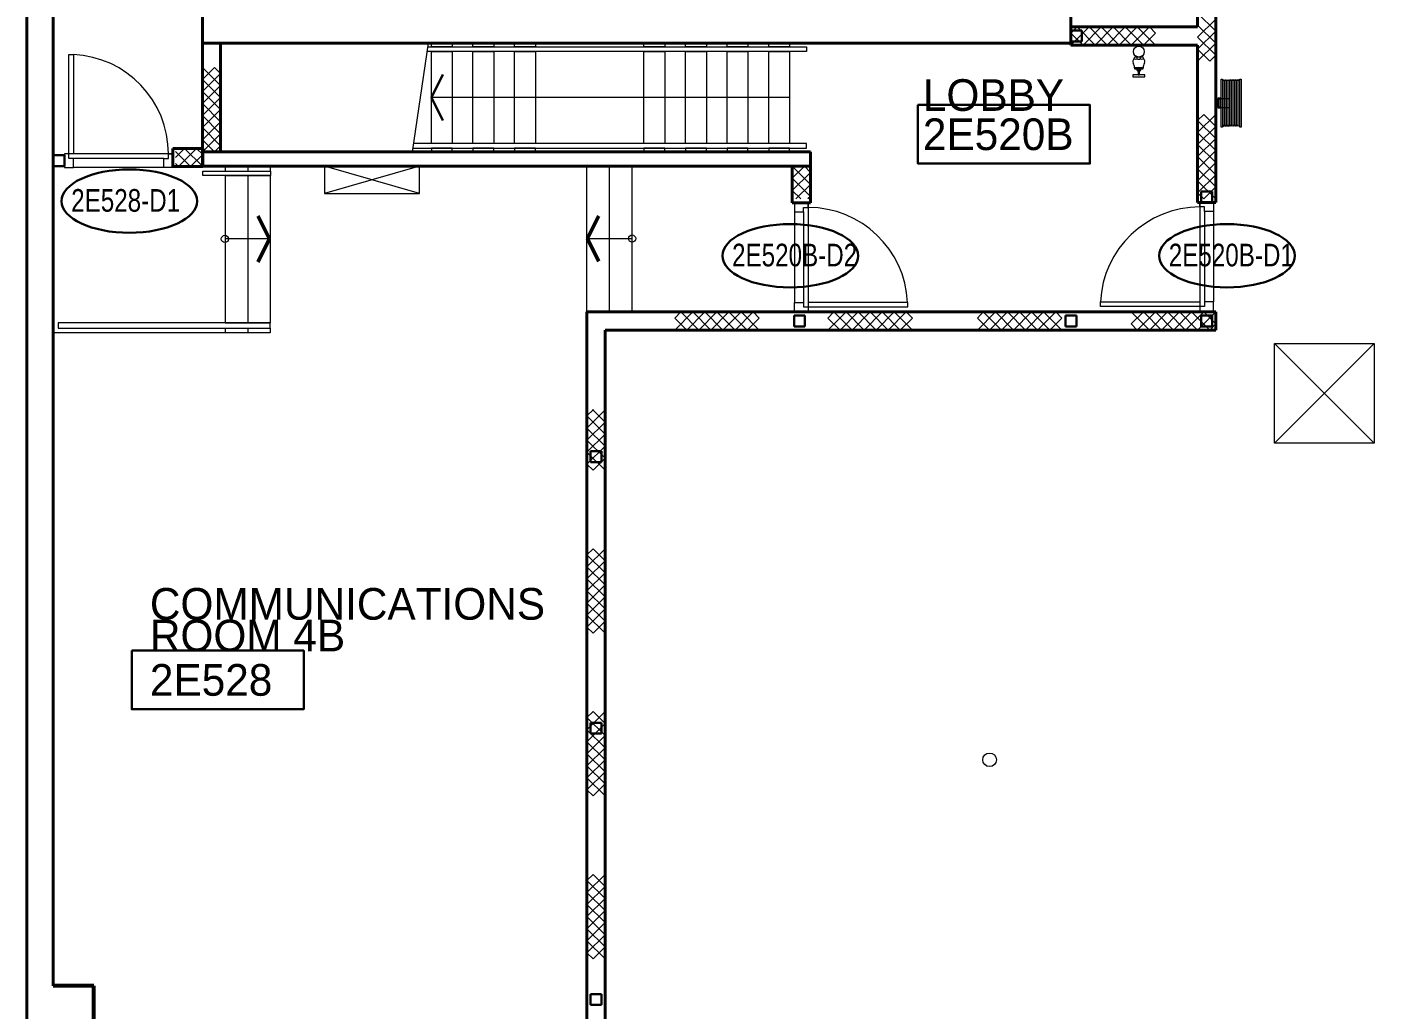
# Model space of a CAD drawing. Header units: metres. Extents: x 1807 to 3745, y 842 to 1968.
# Drawn here: x 3341.71 to 3356.6, y 1428.64 to 1439.5 of the extents above; entities that cross this region are included whole.
import ezdxf
from ezdxf.enums import TextEntityAlignment as Align

# ---------------------------------------------------------------- set-up
doc = ezdxf.new("R2010")
doc.units = ezdxf.units.M
doc.header["$MEASUREMENT"] = 0
doc.linetypes.add('DGN1', pattern=[7.299439, 0, -7.299439])
doc.layers.get('0').update_dxf_attribs({"lineweight": 0})
for name, color, linetype, lineweight in [('Level 1', 7, 'Continuous', 0), ('Level 31', 7, 'Continuous', 0), ('Level 33', 7, 'Continuous', 0), ('Primary Door', 7, 'Continuous', 0), ('TRIRIGA DOOR BOX', 7, 'Continuous', 0)]:
    doc.layers.add(name, color=color, linetype=linetype, lineweight=lineweight)
doc.styles.add('Style-CHAR_FAST_FONT', font='CHAR_FAST_FONT.shx', dxfattribs={"height": 0.2})

# ---------------------------------------------------------------- blocks, each defined once
blk = doc.blocks.new('AnonymusCell_88')
at = {"layer": 'Primary Door', "color": 7, "linetype": 'Continuous', "lineweight": 30}
blk.add_ellipse((0, 0), major_axis=(0.75, 0), ratio=0.466667, dxfattribs=at)
at = {"layer": 'Primary Door', "color": 7, "linetype": 'Continuous', "lineweight": 30, "style": 'Style-CHAR_FAST_FONT', "width": 0.799986}
blk.add_text('2E528-D1', height=0.25, dxfattribs=at).set_placement((-0.643, 0.133), align=Align.TOP_LEFT)
blk = doc.blocks.new('AnonymusCell_96')
at = {"layer": 'Primary Door', "color": 7, "linetype": 'Continuous', "lineweight": 30}
blk.add_ellipse((0, 0), major_axis=(0.75, 0), ratio=0.466667, dxfattribs=at)
at = {"layer": 'Primary Door', "color": 7, "linetype": 'Continuous', "lineweight": 30, "style": 'Style-CHAR_FAST_FONT', "width": 0.799986}
blk.add_text('2E520B-D1', height=0.25, dxfattribs=at).set_placement((-0.643, 0.133), align=Align.TOP_LEFT)
blk = doc.blocks.new('AnonymusCell_98')
at = {"layer": 'Primary Door', "color": 7, "linetype": 'Continuous', "lineweight": 30}
blk.add_ellipse((0, 0), major_axis=(0.75, 0), ratio=0.466667, dxfattribs=at)
at = {"layer": 'Primary Door', "color": 7, "linetype": 'Continuous', "lineweight": 30, "style": 'Style-CHAR_FAST_FONT', "width": 0.799986}
blk.add_text('2E520B-D2', height=0.25, dxfattribs=at).set_placement((-0.643, 0.133), align=Align.TOP_LEFT)

msp = doc.modelspace()

# ---------------------------------------------------------------- linework, layer by layer
at = {"layer": 'Level 1', "color": 7, "linetype": 'Continuous', "lineweight": 40}
for p, q in [((3354.65, 1443.81), (3354.65, 1439.5)), ((3354.85, 1443.81), (3354.85, 1437.56)), ((3343.65, 1439.32), (3343.65, 1442.97)), ((3353.25, 1442.97), (3353.25, 1439.32)), ((3342, 1440.25), (3342, 1428.9)), ((3341.71, 1439.9), (3341.71, 1404.1)), ((3353.25, 1439.3), (3353.25, 1439.5)), ((3353.25, 1439.5), (3354.65, 1439.5)), ((3343.85, 1439.32), (3343.65, 1439.32)), ((3353.25, 1439.32), (3343.65, 1439.32)), ((3343.65, 1439.32), (3343.65, 1438.12)), ((3343.85, 1439.32), (3343.85, 1438.12)), ((3353.25, 1439.3), (3354.65, 1439.3)), ((3354.65, 1439.3), (3354.65, 1437.56)), ((3343.323, 1437.957), (3343.323, 1438.157)), ((3343.653, 1438.157), (3343.323, 1438.157)), ((3343.65, 1438.12), (3350.37, 1438.12)), ((3343.65, 1437.96), (3343.65, 1438.12)), ((3343.85, 1438.12), (3343.65, 1438.12)), ((3343.653, 1437.957), (3343.653, 1438.157)), ((3350.37, 1438.12), (3350.37, 1437.96)), ((3343.653, 1437.957), (3343.323, 1437.957)), ((3350.37, 1437.96), (3343.65, 1437.96)), ((3350.17, 1437.96), (3350.37, 1437.96)), ((3350.17, 1437.96), (3350.17, 1437.555)), ((3350.37, 1437.96), (3350.37, 1437.555)), ((3350.17, 1437.555), (3350.37, 1437.555)), ((3354.65, 1437.56), (3354.85, 1437.56)), ((3354.85, 1436.35), (3347.9, 1436.35)), ((3347.9, 1435.654), (3347.9, 1436.35)), ((3354.85, 1436.35), (3354.85, 1436.15)), ((3354.85, 1436.15), (3348.1, 1436.15)), ((3348.1, 1435.654), (3348.1, 1436.15)), ((3347.9, 1435.273), (3347.9, 1435.654)), ((3348.1, 1435.273), (3348.1, 1435.654)), ((3347.9, 1426.35), (3347.9, 1435.273)), ((3348.1, 1407.85), (3348.1, 1435.273))]:
    msp.add_line(p, q, dxfattribs=at)
at = {"layer": 'Level 1', "color": 7, "linetype": 'Continuous', "lineweight": 0}
for p, q in [((3354.65, 1439.653), (3354.85, 1439.453)), ((3354.65, 1439.387), (3354.85, 1439.587)), ((3353.25, 1439.3), (3353.45, 1439.5)), ((3353.317, 1439.5), (3353.25, 1439.433)), ((3353.25, 1439.433), (3353.383, 1439.3)), ((3353.517, 1439.3), (3353.317, 1439.5)), ((3353.383, 1439.3), (3353.583, 1439.5)), ((3353.45, 1439.5), (3353.65, 1439.3)), ((3353.717, 1439.5), (3353.517, 1439.3)), ((3353.583, 1439.5), (3353.783, 1439.3)), ((3353.65, 1439.3), (3353.85, 1439.5)), ((3353.917, 1439.3), (3353.717, 1439.5)), ((3353.783, 1439.3), (3353.983, 1439.5)), ((3353.85, 1439.5), (3354.05, 1439.3)), ((3354.117, 1439.5), (3353.917, 1439.3)), ((3353.983, 1439.5), (3354.183, 1439.3)), ((3354.05, 1439.3), (3354.183, 1439.433)), ((3354.183, 1439.433), (3354.117, 1439.5)), ((3354.65, 1439.52), (3354.85, 1439.32)), ((3354.85, 1439.453), (3354.65, 1439.253)), ((3345.973, 1438.12), (3346.149, 1439.32)), ((3346.143, 1439.28), (3350.325, 1439.28)), ((3346.18, 1439.32), (3346.41, 1439.32)), ((3346.18, 1439.28), (3346.18, 1439.32)), ((3346.41, 1439.28), (3346.18, 1439.28)), ((3346.41, 1439.32), (3346.41, 1439.28)), ((3346.64, 1439.32), (3346.87, 1439.32)), ((3346.64, 1439.28), (3346.64, 1439.32)), ((3346.87, 1439.28), (3346.64, 1439.28)), ((3346.87, 1439.32), (3346.87, 1439.28)), ((3347.1, 1439.32), (3347.33, 1439.32)), ((3347.1, 1439.28), (3347.1, 1439.32)), ((3347.33, 1439.28), (3347.1, 1439.28)), ((3347.33, 1439.32), (3347.33, 1439.28)), ((3348.53, 1439.32), (3348.76, 1439.32)), ((3348.53, 1439.28), (3348.53, 1439.32)), ((3348.76, 1439.28), (3348.53, 1439.28)), ((3348.76, 1439.32), (3348.76, 1439.28)), ((3348.99, 1439.32), (3349.22, 1439.32)), ((3348.99, 1439.28), (3348.99, 1439.32)), ((3349.22, 1439.28), (3348.99, 1439.28)), ((3349.22, 1439.32), (3349.22, 1439.28)), ((3349.45, 1439.32), (3349.68, 1439.32)), ((3349.45, 1439.28), (3349.45, 1439.32)), ((3349.68, 1439.28), (3349.45, 1439.28)), ((3349.68, 1439.32), (3349.68, 1439.28)), ((3349.91, 1439.32), (3350.14, 1439.32)), ((3349.91, 1439.28), (3349.91, 1439.32)), ((3350.14, 1439.28), (3349.91, 1439.28)), ((3350.14, 1439.32), (3350.14, 1439.28)), ((3350.325, 1439.28), (3350.325, 1439.23)), ((3354.85, 1439.187), (3354.65, 1439.387)), ((3354.85, 1439.32), (3354.65, 1439.12)), ((3342.174, 1438.096), (3342.174, 1439.196)), ((3342.174, 1439.196), (3342.224, 1439.196)), ((3342.224, 1439.196), (3342.224, 1438.096)), ((3350.325, 1439.23), (3346.134, 1439.23)), ((3346.18, 1439.23), (3346.41, 1439.23)), ((3346.18, 1438.21), (3346.18, 1439.23)), ((3346.41, 1439.23), (3346.41, 1438.21)), ((3346.64, 1439.23), (3346.87, 1439.23)), ((3346.64, 1438.21), (3346.64, 1439.23)), ((3346.87, 1439.23), (3346.87, 1438.21)), ((3347.1, 1439.23), (3347.33, 1439.23)), ((3347.1, 1438.21), (3347.1, 1439.23)), ((3347.33, 1439.23), (3347.33, 1438.21)), ((3348.53, 1439.23), (3348.76, 1439.23)), ((3348.53, 1438.21), (3348.53, 1439.23)), ((3348.76, 1439.23), (3348.76, 1438.21)), ((3348.99, 1439.23), (3349.22, 1439.23)), ((3348.99, 1438.21), (3348.99, 1439.23)), ((3349.22, 1439.23), (3349.22, 1438.21)), ((3349.45, 1439.23), (3349.68, 1439.23)), ((3349.45, 1438.21), (3349.45, 1439.23)), ((3349.68, 1439.23), (3349.68, 1438.21)), ((3349.91, 1439.23), (3350.14, 1439.23)), ((3349.91, 1438.21), (3349.91, 1439.23)), ((3350.14, 1439.23), (3350.14, 1438.21)), ((3353.953, 1439.147), (3353.953, 1439.162)), ((3353.962, 1439.165), (3353.962, 1439.181)), ((3353.982, 1439.147), (3353.982, 1439.162)), ((3354.019, 1439.147), (3354.019, 1439.162)), ((3354.039, 1439.181), (3354.039, 1439.165)), ((3354.047, 1439.162), (3354.048, 1439.162)), ((3354.048, 1439.162), (3354.048, 1439.147)), ((3354.65, 1439.253), (3354.783, 1439.12)), ((3354.783, 1439.12), (3354.85, 1439.187)), ((3343.65, 1438.92), (3343.783, 1439.053)), ((3343.85, 1438.853), (3343.65, 1439.053)), ((3343.85, 1438.987), (3343.65, 1438.787)), ((3343.783, 1439.053), (3343.85, 1438.987)), ((3354.068, 1438.97), (3353.933, 1438.97)), ((3353.933, 1438.97), (3353.933, 1438.95)), ((3354.048, 1439.047), (3353.953, 1439.047)), ((3353.953, 1439.047), (3353.953, 1439.037)), ((3353.953, 1439.037), (3354.048, 1439.037)), ((3354.023, 1439.037), (3353.978, 1439.037)), ((3353.978, 1439.037), (3353.978, 1439.028)), ((3353.993, 1439.005), (3353.988, 1439.005)), ((3353.99, 1439.025), (3353.99, 1439.037)), ((3354.008, 1439.005), (3353.993, 1439.005)), ((3353.993, 1439.005), (3353.993, 1438.97)), ((3353.993, 1438.97), (3354.008, 1438.97)), ((3354.012, 1439.005), (3354.008, 1439.005)), ((3354.008, 1438.97), (3354.008, 1439.005)), ((3354.011, 1439.025), (3354.011, 1439.037)), ((3354.023, 1439.025), (3354.023, 1439.037)), ((3354.048, 1439.037), (3354.048, 1439.047)), ((3354.068, 1438.95), (3354.068, 1438.97)), ((3343.85, 1438.72), (3343.65, 1438.92)), ((3343.65, 1438.653), (3343.85, 1438.853)), ((3353.933, 1438.95), (3354.068, 1438.95)), ((3354.928, 1438.904), (3354.928, 1438.414)), ((3354.947, 1438.904), (3354.947, 1438.414)), ((3354.965, 1438.904), (3354.965, 1438.414)), ((3354.984, 1438.904), (3354.984, 1438.414)), ((3355.002, 1438.902), (3355.002, 1438.414)), ((3355.002, 1438.902), (3355.002, 1438.414)), ((3355.021, 1438.904), (3355.021, 1438.414)), ((3355.04, 1438.904), (3355.04, 1438.414)), ((3355.058, 1438.904), (3355.058, 1438.414)), ((3355.077, 1438.904), (3355.077, 1438.414)), ((3355.095, 1438.904), (3355.095, 1438.414)), ((3355.114, 1438.904), (3355.114, 1438.414)), ((3343.65, 1438.787), (3343.85, 1438.587)), ((3343.65, 1438.52), (3343.85, 1438.72)), ((3350.14, 1438.72), (3346.18, 1438.72)), ((3343.85, 1438.453), (3343.65, 1438.653)), ((3343.85, 1438.587), (3343.65, 1438.387)), ((3354.717, 1438.533), (3354.65, 1438.467)), ((3354.65, 1438.333), (3354.85, 1438.533)), ((3354.85, 1438.4), (3354.717, 1438.533)), ((3343.85, 1438.32), (3343.65, 1438.52)), ((3343.65, 1438.253), (3343.85, 1438.453)), ((3343.65, 1438.387), (3343.85, 1438.187)), ((3354.65, 1438.467), (3354.85, 1438.267)), ((3354.65, 1438.2), (3354.85, 1438.4)), ((3343.65, 1438.12), (3343.85, 1438.32)), ((3343.783, 1438.12), (3343.65, 1438.253)), ((3354.85, 1438.133), (3354.65, 1438.333)), ((3354.85, 1438.267), (3354.65, 1438.067)), ((3342.124, 1438.096), (3342.124, 1437.946)), ((3342.174, 1438.096), (3342.124, 1438.096)), ((3342.174, 1438.096), (3342.124, 1438.096)), ((3342.124, 1438.096), (3342.124, 1437.946)), ((3343.324, 1438.096), (3342.174, 1438.096)), ((3342.174, 1438.046), (3342.174, 1438.096)), ((3342.224, 1438.096), (3342.174, 1438.096)), ((3342.174, 1438.046), (3342.174, 1438.096)), ((3343.274, 1438.046), (3343.274, 1438.096)), ((3343.274, 1438.096), (3343.324, 1438.096)), ((3343.274, 1438.046), (3343.274, 1438.096)), ((3343.274, 1438.096), (3343.324, 1438.096)), ((3343.324, 1438.096), (3343.324, 1437.946)), ((3343.324, 1438.096), (3343.324, 1437.946)), ((3343.453, 1438.157), (3343.353, 1438.057)), ((3343.519, 1437.957), (3343.353, 1438.124)), ((3343.386, 1437.957), (3343.586, 1438.157)), ((3343.653, 1437.957), (3343.453, 1438.157)), ((3343.653, 1438.091), (3343.519, 1437.957)), ((3343.586, 1438.157), (3343.653, 1438.091)), ((3343.85, 1438.187), (3343.783, 1438.12)), ((3345.979, 1438.16), (3350.325, 1438.16)), ((3350.325, 1438.21), (3345.986, 1438.21)), ((3346.41, 1438.21), (3346.18, 1438.21)), ((3346.41, 1438.16), (3346.18, 1438.16)), ((3346.18, 1438.16), (3346.18, 1438.12)), ((3346.18, 1438.12), (3346.41, 1438.12)), ((3346.41, 1438.12), (3346.41, 1438.16)), ((3346.87, 1438.21), (3346.64, 1438.21)), ((3346.87, 1438.16), (3346.64, 1438.16)), ((3346.64, 1438.16), (3346.64, 1438.12)), ((3346.64, 1438.12), (3346.87, 1438.12)), ((3346.87, 1438.12), (3346.87, 1438.16)), ((3347.33, 1438.21), (3347.1, 1438.21)), ((3347.33, 1438.16), (3347.1, 1438.16)), ((3347.1, 1438.16), (3347.1, 1438.12)), ((3347.1, 1438.12), (3347.33, 1438.12)), ((3347.33, 1438.12), (3347.33, 1438.16)), ((3348.76, 1438.21), (3348.53, 1438.21)), ((3348.76, 1438.16), (3348.53, 1438.16)), ((3348.53, 1438.16), (3348.53, 1438.12)), ((3348.53, 1438.12), (3348.76, 1438.12)), ((3348.76, 1438.12), (3348.76, 1438.16)), ((3349.22, 1438.21), (3348.99, 1438.21)), ((3349.22, 1438.16), (3348.99, 1438.16)), ((3348.99, 1438.16), (3348.99, 1438.12)), ((3348.99, 1438.12), (3349.22, 1438.12)), ((3349.22, 1438.12), (3349.22, 1438.16)), ((3349.68, 1438.21), (3349.45, 1438.21)), ((3349.68, 1438.16), (3349.45, 1438.16)), ((3349.45, 1438.16), (3349.45, 1438.12)), ((3349.45, 1438.12), (3349.68, 1438.12)), ((3349.68, 1438.12), (3349.68, 1438.16)), ((3350.14, 1438.21), (3349.91, 1438.21)), ((3350.14, 1438.16), (3349.91, 1438.16)), ((3349.91, 1438.16), (3349.91, 1438.12)), ((3349.91, 1438.12), (3350.14, 1438.12)), ((3350.14, 1438.12), (3350.14, 1438.16)), ((3350.325, 1438.16), (3350.325, 1438.21)), ((3354.85, 1438), (3354.65, 1438.2)), ((3354.65, 1437.933), (3354.85, 1438.133)), ((3342.124, 1437.946), (3342.224, 1437.946)), ((3342.124, 1437.946), (3342.224, 1437.946)), ((3342.224, 1438.046), (3342.174, 1438.046)), ((3342.224, 1438.046), (3342.174, 1438.046)), ((3343.224, 1438.046), (3342.224, 1438.046)), ((3342.224, 1437.946), (3342.224, 1438.046)), ((3342.224, 1437.946), (3342.224, 1438.046)), ((3343.224, 1437.946), (3342.224, 1437.946)), ((3343.224, 1437.946), (3343.224, 1438.046)), ((3343.224, 1438.046), (3343.274, 1438.046)), ((3343.224, 1437.946), (3343.224, 1438.046)), ((3343.224, 1438.046), (3343.274, 1438.046)), ((3343.324, 1437.946), (3343.224, 1437.946)), ((3343.324, 1437.946), (3343.224, 1437.946)), ((3343.353, 1437.991), (3343.386, 1437.957)), ((3346.05, 1437.66), (3345, 1437.96)), ((3346.05, 1437.96), (3345, 1437.66)), ((3350.17, 1437.96), (3350.37, 1437.76)), ((3350.303, 1437.96), (3350.17, 1437.827)), ((3350.37, 1437.893), (3350.303, 1437.96)), ((3354.65, 1438.067), (3354.85, 1437.867)), ((3354.65, 1437.8), (3354.85, 1438)), ((3354.85, 1437.733), (3354.65, 1437.933)), ((3350.17, 1437.693), (3350.37, 1437.893)), ((3350.17, 1437.827), (3350.37, 1437.627)), ((3354.85, 1437.867), (3354.65, 1437.667)), ((3354.85, 1437.6), (3354.65, 1437.8)), ((3350.263, 1437.6), (3350.17, 1437.693)), ((3350.37, 1437.76), (3350.21, 1437.6)), ((3354.65, 1437.667), (3354.717, 1437.6)), ((3354.717, 1437.6), (3354.85, 1437.733)), ((3350.345, 1437.555), (3350.195, 1437.555)), ((3350.195, 1437.555), (3350.195, 1437.455)), ((3350.195, 1437.555), (3350.195, 1437.455)), ((3350.345, 1437.555), (3350.195, 1437.555)), ((3350.295, 1437.455), (3350.295, 1437.505)), ((3350.295, 1437.505), (3350.345, 1437.505)), ((3350.295, 1437.455), (3350.295, 1437.505)), ((3350.295, 1437.505), (3350.345, 1437.505)), ((3350.37, 1437.627), (3350.343, 1437.6)), ((3350.345, 1437.555), (3350.345, 1436.405)), ((3350.345, 1437.505), (3350.345, 1437.555)), ((3350.345, 1437.505), (3350.345, 1437.555)), ((3354.675, 1437.56), (3354.675, 1436.41)), ((3354.675, 1437.56), (3354.825, 1437.56)), ((3354.675, 1437.51), (3354.675, 1437.56)), ((3354.675, 1437.51), (3354.675, 1437.56)), ((3354.675, 1437.56), (3354.825, 1437.56)), ((3354.725, 1437.51), (3354.675, 1437.51)), ((3354.725, 1437.51), (3354.675, 1437.51)), ((3354.725, 1437.46), (3354.725, 1437.51)), ((3354.725, 1437.46), (3354.725, 1437.51)), ((3354.825, 1437.56), (3354.825, 1437.46)), ((3354.825, 1437.56), (3354.825, 1437.46)), ((3350.195, 1437.455), (3350.195, 1436.455)), ((3350.195, 1437.455), (3350.295, 1437.455)), ((3350.195, 1437.455), (3350.295, 1437.455)), ((3350.295, 1437.455), (3350.295, 1436.455)), ((3354.725, 1437.46), (3354.725, 1436.46)), ((3354.825, 1437.46), (3354.725, 1437.46)), ((3354.825, 1437.46), (3354.725, 1437.46)), ((3354.825, 1437.46), (3354.825, 1436.46)), ((3344.377, 1437.157), (3343.898, 1437.157)), ((3347.92, 1437.161), (3348.399, 1437.161)), ((3350.195, 1436.355), (3350.195, 1436.455)), ((3350.195, 1436.455), (3350.295, 1436.455)), ((3350.195, 1436.455), (3350.295, 1436.455)), ((3350.195, 1436.355), (3350.195, 1436.455)), ((3350.295, 1436.455), (3350.295, 1436.405)), ((3350.295, 1436.455), (3350.295, 1436.405)), ((3351.445, 1436.455), (3350.345, 1436.455)), ((3350.345, 1436.455), (3350.345, 1436.405)), ((3351.445, 1436.405), (3351.445, 1436.455)), ((3353.575, 1436.41), (3353.575, 1436.46)), ((3353.575, 1436.46), (3354.675, 1436.46)), ((3354.675, 1436.46), (3354.675, 1436.41)), ((3354.825, 1436.46), (3354.725, 1436.46)), ((3354.725, 1436.46), (3354.725, 1436.41)), ((3354.825, 1436.46), (3354.725, 1436.46)), ((3354.725, 1436.46), (3354.725, 1436.41)), ((3354.825, 1436.36), (3354.825, 1436.46)), ((3354.825, 1436.36), (3354.825, 1436.46)), ((3348.87, 1436.15), (3349.07, 1436.35)), ((3348.937, 1436.35), (3348.87, 1436.283)), ((3349.137, 1436.15), (3348.937, 1436.35)), ((3349.003, 1436.15), (3349.203, 1436.35)), ((3349.07, 1436.35), (3349.27, 1436.15)), ((3349.337, 1436.35), (3349.137, 1436.15)), ((3349.203, 1436.35), (3349.403, 1436.15)), ((3349.27, 1436.15), (3349.47, 1436.35)), ((3349.537, 1436.15), (3349.337, 1436.35)), ((3349.403, 1436.15), (3349.603, 1436.35)), ((3349.47, 1436.35), (3349.67, 1436.15)), ((3349.737, 1436.35), (3349.537, 1436.15)), ((3349.603, 1436.35), (3349.803, 1436.15)), ((3349.803, 1436.283), (3349.737, 1436.35)), ((3350.345, 1436.355), (3350.195, 1436.355)), ((3350.345, 1436.355), (3350.195, 1436.355)), ((3350.295, 1436.405), (3350.345, 1436.405)), ((3350.295, 1436.405), (3350.345, 1436.405)), ((3350.345, 1436.405), (3350.345, 1436.355)), ((3350.345, 1436.405), (3351.445, 1436.405)), ((3350.345, 1436.405), (3350.345, 1436.355)), ((3350.564, 1436.15), (3350.764, 1436.35)), ((3350.63, 1436.35), (3350.564, 1436.283)), ((3350.83, 1436.15), (3350.63, 1436.35)), ((3350.697, 1436.15), (3350.897, 1436.35)), ((3350.764, 1436.35), (3350.963, 1436.15)), ((3351.03, 1436.35), (3350.83, 1436.15)), ((3350.897, 1436.35), (3351.097, 1436.15)), ((3350.963, 1436.15), (3351.164, 1436.35)), ((3351.23, 1436.15), (3351.03, 1436.35)), ((3351.097, 1436.15), (3351.297, 1436.35)), ((3351.164, 1436.35), (3351.363, 1436.15)), ((3351.43, 1436.35), (3351.23, 1436.15)), ((3351.297, 1436.35), (3351.497, 1436.15)), ((3351.497, 1436.283), (3351.43, 1436.35)), ((3352.215, 1436.15), (3352.415, 1436.35)), ((3352.281, 1436.35), (3352.215, 1436.283)), ((3352.481, 1436.15), (3352.281, 1436.35)), ((3352.348, 1436.15), (3352.548, 1436.35)), ((3352.415, 1436.35), (3352.615, 1436.15)), ((3352.681, 1436.35), (3352.481, 1436.15)), ((3352.548, 1436.35), (3352.748, 1436.15)), ((3352.615, 1436.15), (3352.815, 1436.35)), ((3352.881, 1436.15), (3352.681, 1436.35)), ((3352.748, 1436.15), (3352.948, 1436.35)), ((3352.815, 1436.35), (3353.015, 1436.15)), ((3353.081, 1436.35), (3352.881, 1436.15)), ((3352.948, 1436.35), (3353.148, 1436.15)), ((3353.148, 1436.283), (3353.081, 1436.35)), ((3354.675, 1436.41), (3353.575, 1436.41)), ((3354.05, 1436.35), (3353.917, 1436.217)), ((3354.117, 1436.15), (3353.917, 1436.35)), ((3353.983, 1436.15), (3354.183, 1436.35)), ((3354.25, 1436.15), (3354.05, 1436.35)), ((3354.317, 1436.35), (3354.117, 1436.15)), ((3354.183, 1436.35), (3354.383, 1436.15)), ((3354.45, 1436.35), (3354.25, 1436.15)), ((3354.517, 1436.15), (3354.317, 1436.35)), ((3354.383, 1436.15), (3354.583, 1436.35)), ((3354.65, 1436.15), (3354.45, 1436.35)), ((3354.717, 1436.35), (3354.517, 1436.15)), ((3354.583, 1436.35), (3354.783, 1436.15)), ((3354.85, 1436.35), (3354.65, 1436.15)), ((3354.725, 1436.41), (3354.675, 1436.41)), ((3354.675, 1436.41), (3354.675, 1436.36)), ((3354.725, 1436.41), (3354.675, 1436.41)), ((3354.675, 1436.41), (3354.675, 1436.36)), ((3354.675, 1436.36), (3354.825, 1436.36)), ((3354.675, 1436.36), (3354.825, 1436.36)), ((3354.85, 1436.217), (3354.717, 1436.35)), ((3348.87, 1436.283), (3349.003, 1436.15)), ((3349.67, 1436.15), (3349.803, 1436.283)), ((3350.564, 1436.283), (3350.697, 1436.15)), ((3351.363, 1436.15), (3351.497, 1436.283)), ((3352.215, 1436.283), (3352.348, 1436.15)), ((3353.015, 1436.15), (3353.148, 1436.283)), ((3353.917, 1436.217), (3353.983, 1436.15)), ((3354.783, 1436.15), (3354.85, 1436.217)), ((3355.5, 1436), (3356.6, 1434.9)), ((3356.6, 1436), (3355.5, 1434.9)), ((3347.9, 1435.2), (3347.973, 1435.273)), ((3348.1, 1435.267), (3347.9, 1435.067)), ((3348.1, 1435.133), (3347.96, 1435.273)), ((3348.093, 1435.273), (3348.1, 1435.267)), ((3348.1, 1435), (3347.9, 1435.2)), ((3347.9, 1434.933), (3348.1, 1435.133)), ((3347.9, 1435.067), (3348.1, 1434.867)), ((3347.9, 1434.8), (3348.1, 1435)), ((3348.1, 1434.733), (3347.9, 1434.933)), ((3348.1, 1434.867), (3347.9, 1434.667)), ((3348.1, 1434.6), (3347.9, 1434.8)), ((3347.9, 1434.667), (3347.967, 1434.6)), ((3347.967, 1434.6), (3348.1, 1434.733)), ((3347.967, 1433.733), (3347.9, 1433.667)), ((3347.9, 1433.533), (3348.1, 1433.733)), ((3347.9, 1433.667), (3348.1, 1433.467)), ((3348.1, 1433.6), (3347.967, 1433.733)), ((3347.9, 1433.4), (3348.1, 1433.6)), ((3348.1, 1433.333), (3347.9, 1433.533)), ((3348.1, 1433.467), (3347.9, 1433.267)), ((3348.1, 1433.2), (3347.9, 1433.4)), ((3347.9, 1433.133), (3348.1, 1433.333)), ((3347.9, 1433.267), (3348.1, 1433.067)), ((3347.9, 1433), (3348.1, 1433.2)), ((3348.1, 1432.933), (3347.9, 1433.133)), ((3348.1, 1433.067), (3347.9, 1432.867)), ((3348.1, 1432.8), (3347.9, 1433)), ((3347.9, 1432.867), (3347.967, 1432.8)), ((3347.967, 1432.8), (3348.1, 1432.933)), ((3347.967, 1431.933), (3347.9, 1431.867)), ((3347.9, 1431.733), (3348.1, 1431.933)), ((3347.9, 1431.867), (3348.1, 1431.667)), ((3348.1, 1431.8), (3347.967, 1431.933)), ((3347.9, 1431.6), (3348.1, 1431.8)), ((3348.1, 1431.533), (3347.9, 1431.733)), ((3348.1, 1431.667), (3347.9, 1431.467)), ((3348.1, 1431.4), (3347.9, 1431.6)), ((3347.9, 1431.333), (3348.1, 1431.533)), ((3347.9, 1431.467), (3348.1, 1431.267)), ((3347.9, 1431.2), (3348.1, 1431.4)), ((3348.1, 1431.133), (3347.9, 1431.333)), ((3348.1, 1431.267), (3347.9, 1431.067)), ((3348.1, 1431), (3347.9, 1431.2)), ((3347.967, 1431), (3348.1, 1431.133)), ((3347.9, 1431.067), (3347.967, 1431)), ((3347.967, 1430.133), (3347.9, 1430.067)), ((3347.9, 1429.933), (3348.1, 1430.133)), ((3347.9, 1430.067), (3348.1, 1429.867)), ((3348.1, 1430), (3347.967, 1430.133)), ((3347.9, 1429.8), (3348.1, 1430)), ((3348.1, 1429.733), (3347.9, 1429.933)), ((3348.1, 1429.867), (3347.9, 1429.667)), ((3348.1, 1429.6), (3347.9, 1429.8)), ((3347.9, 1429.533), (3348.1, 1429.733)), ((3347.9, 1429.667), (3348.1, 1429.467)), ((3347.9, 1429.4), (3348.1, 1429.6)), ((3348.1, 1429.333), (3347.9, 1429.533)), ((3348.1, 1429.467), (3347.9, 1429.267)), ((3348.1, 1429.2), (3347.9, 1429.4)), ((3347.967, 1429.2), (3348.1, 1429.333)), ((3347.9, 1429.267), (3347.967, 1429.2))]:
    msp.add_line(p, q, dxfattribs=at)
at = {"layer": 'Level 1', "color": 7, "linetype": 'Continuous', "lineweight": 30}
for p, q in [((3353.37, 1439.46), (3353.25, 1439.46)), ((3353.25, 1439.46), (3353.25, 1439.34)), ((3353.37, 1439.34), (3353.37, 1439.46)), ((3353.25, 1439.34), (3353.37, 1439.34)), ((3346.306, 1438.973), (3346.18, 1438.72)), ((3346.18, 1438.72), (3346.306, 1438.467)), ((3354.875, 1438.608), (3354.875, 1438.71)), ((3354.875, 1438.71), (3354.904, 1438.71)), ((3354.904, 1438.71), (3354.904, 1438.608)), ((3354.904, 1438.608), (3354.875, 1438.608)), ((3342.124, 1438.081), (3342.004, 1438.081)), ((3342.004, 1438.081), (3342.004, 1437.961)), ((3342.124, 1437.961), (3342.124, 1438.081)), ((3342.004, 1437.961), (3342.124, 1437.961)), ((3354.81, 1437.68), (3354.69, 1437.68)), ((3354.69, 1437.68), (3354.69, 1437.56)), ((3354.81, 1437.56), (3354.81, 1437.68)), ((3354.69, 1437.56), (3354.81, 1437.56)), ((3350.31, 1436.31), (3350.19, 1436.31)), ((3350.19, 1436.31), (3350.19, 1436.19)), ((3350.31, 1436.19), (3350.31, 1436.31)), ((3353.31, 1436.31), (3353.19, 1436.31)), ((3353.19, 1436.31), (3353.19, 1436.19)), ((3353.31, 1436.19), (3353.31, 1436.31)), ((3354.81, 1436.31), (3354.69, 1436.31)), ((3354.69, 1436.31), (3354.69, 1436.19)), ((3354.81, 1436.19), (3354.81, 1436.31)), ((3350.19, 1436.19), (3350.31, 1436.19)), ((3353.19, 1436.19), (3353.31, 1436.19)), ((3354.69, 1436.19), (3354.81, 1436.19)), ((3348.06, 1434.81), (3347.94, 1434.81)), ((3347.94, 1434.81), (3347.94, 1434.69)), ((3348.06, 1434.69), (3348.06, 1434.81)), ((3347.94, 1434.69), (3348.06, 1434.69)), ((3348.06, 1431.81), (3347.94, 1431.81)), ((3347.94, 1431.81), (3347.94, 1431.69)), ((3347.94, 1431.69), (3348.06, 1431.69)), ((3348.06, 1431.69), (3348.06, 1431.81)), ((3348.06, 1428.81), (3347.94, 1428.81)), ((3347.94, 1428.81), (3347.94, 1428.69)), ((3348.06, 1428.69), (3348.06, 1428.81)), ((3347.94, 1428.69), (3348.06, 1428.69))]:
    msp.add_line(p, q, dxfattribs=at)
at = {"layer": 'Level 1', "color": 7, "linetype": 'Continuous', "lineweight": 13}
for p, q in [((3354.91, 1438.394), (3354.91, 1438.924)), ((3354.91, 1438.924), (3354.924, 1438.924)), ((3354.924, 1438.924), (3354.924, 1438.394)), ((3355.115, 1438.394), (3355.115, 1438.924)), ((3355.115, 1438.924), (3355.13, 1438.924)), ((3355.13, 1438.924), (3355.13, 1438.394)), ((3354.924, 1438.394), (3354.91, 1438.394)), ((3355.13, 1438.394), (3355.115, 1438.394)), ((3343.9, 1437.957), (3343.9, 1437.907)), ((3344.15, 1437.957), (3344.15, 1437.907)), ((3344.4, 1437.957), (3344.4, 1437.907)), ((3346.05, 1437.96), (3345, 1437.96)), ((3345, 1437.96), (3345, 1437.66)), ((3346.05, 1437.66), (3346.05, 1437.96)), ((3347.899, 1436.356), (3347.899, 1437.966)), ((3348.149, 1436.356), (3348.149, 1437.966)), ((3348.399, 1436.356), (3348.399, 1437.966)), ((3343.653, 1437.857), (3343.653, 1437.907)), ((3343.653, 1437.907), (3344.403, 1437.907)), ((3344.403, 1437.857), (3343.653, 1437.857)), ((3343.9, 1437.907), (3344.4, 1437.907)), ((3343.9, 1437.857), (3343.9, 1436.228)), ((3343.9, 1437.857), (3344.4, 1437.857)), ((3344.15, 1437.857), (3344.15, 1436.228)), ((3344.4, 1437.857), (3344.4, 1436.228)), ((3344.403, 1437.907), (3344.403, 1437.857)), ((3345, 1437.66), (3346.05, 1437.66)), ((3342.055, 1436.228), (3342.055, 1436.17)), ((3344.4, 1436.228), (3342.055, 1436.228)), ((3342.055, 1436.17), (3344.4, 1436.17)), ((3343.9, 1436.228), (3344.4, 1436.228)), ((3343.9, 1436.17), (3343.9, 1436.12)), ((3343.9, 1436.17), (3344.4, 1436.17)), ((3344.15, 1436.17), (3344.15, 1436.12)), ((3344.4, 1436.17), (3344.4, 1436.228)), ((3344.4, 1436.17), (3344.4, 1436.12)), ((3344.4, 1436.12), (3342, 1436.12)), ((3355.5, 1436), (3356.6, 1436)), ((3355.5, 1434.9), (3355.5, 1436)), ((3356.6, 1436), (3356.6, 1434.9)), ((3356.6, 1434.9), (3355.5, 1434.9))]:
    msp.add_line(p, q, dxfattribs=at)
at = {"layer": 'Level 1', "color": 7, "linetype": 'DGN1', "lineweight": 0}
for p, q in [((3354.904, 1438.708), (3355.111, 1438.708)), ((3354.904, 1438.611), (3355.111, 1438.611))]:
    msp.add_line(p, q, dxfattribs=at)
at = {"layer": 'Level 1', "color": 7, "linetype": 'Continuous', "lineweight": 53}
for p, q in [((3344.392, 1437.157), (3344.266, 1437.41)), ((3347.905, 1437.161), (3348.031, 1437.414)), ((3344.266, 1436.904), (3344.392, 1437.157)), ((3348.031, 1436.909), (3347.905, 1437.161)), ((3342.45, 1428.9), (3342, 1428.9)), ((3342.45, 1427.5), (3342.45, 1428.9))]:
    msp.add_line(p, q, dxfattribs=at)
at = {"layer": 'Level 1', "color": 7, "linetype": 'Continuous', "lineweight": 13}
for centre, radius in [((3354, 1439.227), 0.06), ((3352.35, 1431.4), 0.075)]:
    msp.add_circle(centre, radius, dxfattribs=at)
at = {"layer": 'Level 1', "color": 7, "linetype": 'Continuous', "lineweight": 0}
for centre in [(3343.898, 1437.157), (3348.399, 1437.161)]:
    msp.add_circle(centre, 0.04, dxfattribs=at)
for centre, radius, start, end in [((3342.174, 1438.096), 1.1, 0, 87.3974), ((3353.966, 1439.116), 0.0339, 113.2427, 208.8427), ((3353.967, 1439.125), 0.04, 68.767, 111.233), ((3353.967, 1439.185), 0.04, 248.767, 291.233), ((3354, 1439.095), 0.0701, 74.7036, 105.2964), ((3354, 1439.215), 0.0701, 254.7036, 285.2964), ((3354.033, 1439.125), 0.04, 68.767, 111.233), ((3354.033, 1439.185), 0.04, 248.767, 291.233), ((3354.034, 1439.116), 0.0339, 331.1573, 66.7573), ((3353.873, 1439.051), 0.0799, 357.2159, 37.4014), ((3353.984, 1439.027), 0.00618, 166.1244, 346.1244), ((3353.968, 1439.006), 0.0205, 359.2613, 50.134), ((3354, 1439.033), 0.0127, 214.4192, 325.5808), ((3354.017, 1439.027), 0.00618, 193.8756, 346.1244), ((3354.032, 1439.006), 0.0205, 129.866, 180.7387), ((3354.128, 1439.051), 0.0799, 142.5986, 182.7841), ((3350.345, 1436.405), 1.1, 2.6026, 90), ((3354.675, 1436.41), 1.1, 90, 177.3974)]:
    msp.add_arc(centre, radius, start, end, dxfattribs=at)
at = {"layer": 'Level 1', "color": 7, "linetype": 'Continuous', "lineweight": 0, "extrusion": (0, 0, -1)}
for centre, major_axis, ratio in [((3354.937, 1438.898), (0, -0.017), 0.578812), ((3354.956, 1438.898), (0, -0.017), 0.578812), ((3354.974, 1438.898), (0, -0.017), 0.578812), ((3354.993, 1438.898), (0, -0.017), 0.578812), ((3355.012, 1438.421), (0, 0.017), 0.578813), ((3355.031, 1438.421), (0, 0.017), 0.578813), ((3355.049, 1438.421), (0, 0.017), 0.578813), ((3355.068, 1438.421), (0, 0.017), 0.578813), ((3355.086, 1438.421), (0, 0.017), 0.578813), ((3355.105, 1438.421), (0, 0.017), 0.578813)]:
    msp.add_ellipse(centre, major_axis=major_axis, ratio=ratio, start_param=1.981756, end_param=4.478097, dxfattribs=at)
at = {"layer": 'Level 1', "color": 7, "linetype": 'Continuous', "lineweight": 0}
for centre, major_axis, ratio in [((3355.012, 1438.898), (0, 0.017), 0.578812), ((3355.031, 1438.898), (0, 0.017), 0.578812), ((3355.049, 1438.898), (0, 0.017), 0.578812), ((3355.068, 1438.898), (0, 0.017), 0.578812), ((3355.086, 1438.898), (0, 0.017), 0.578812), ((3355.105, 1438.898), (0, 0.017), 0.578812), ((3354.937, 1438.421), (0, -0.017), 0.578813), ((3354.956, 1438.421), (0, -0.017), 0.578813), ((3354.974, 1438.421), (0, -0.017), 0.578813), ((3354.993, 1438.421), (0, -0.017), 0.578813)]:
    msp.add_ellipse(centre, major_axis=major_axis, ratio=ratio, start_param=5.123349, end_param=7.619689, dxfattribs=at)
at = {"layer": 'TRIRIGA DOOR BOX', "color": 251, "linetype": 'Continuous', "lineweight": 30, "true_color": 0x555555}
for points in [[(3351.559, 1438.639), (3353.459, 1438.639), (3353.459, 1437.989), (3351.559, 1437.989)], [(3342.869, 1432.608), (3344.769, 1432.608), (3344.769, 1431.958), (3342.869, 1431.958)]]:
    msp.add_lwpolyline(points, close=True, dxfattribs=at)

# ---------------------------------------------------------------- block references
at = {"color": 7, "linetype": 'Continuous', "lineweight": 0}
for name, p in [('AnonymusCell_88', (3342.842, 1437.575)), ('AnonymusCell_98', (3350.147, 1436.971)), ('AnonymusCell_96', (3354.974, 1436.971))]:
    msp.add_blockref(name, p, dxfattribs=at)

# ---------------------------------------------------------------- texts
at = {"layer": 'Level 31', "color": 7, "linetype": 'Continuous', "lineweight": 30, "style": 'Style-CHAR_FAST_FONT'}
msp.add_text('LOBBY', height=0.35, dxfattribs=at).set_placement((3351.613, 1438.747), align=Align.MIDDLE_LEFT)
at = {"layer": 'Level 31', "color": 7, "linetype": 'Continuous', "lineweight": 30, "insert": (3343.069, 1432.946), "char_height": 0.35, "width": 5.22327, "attachment_point": 4, "line_spacing_factor": 0.6, "style": 'Style-CHAR_FAST_FONT'}
msp.add_mtext('COMMUNICATIONS\\PROOM 4B\\P', dxfattribs=at)
at = {"layer": 'Level 33', "color": 7, "linetype": 'Continuous', "lineweight": 13, "style": 'Style-CHAR_FAST_FONT'}
for s, p in [('2E520B', (3351.613, 1438.314)), ('2E528', (3343.069, 1432.283))]:
    msp.add_text(s, height=0.35, dxfattribs=at).set_placement(p, align=Align.MIDDLE_LEFT)

doc.saveas('drawing.dxf')
